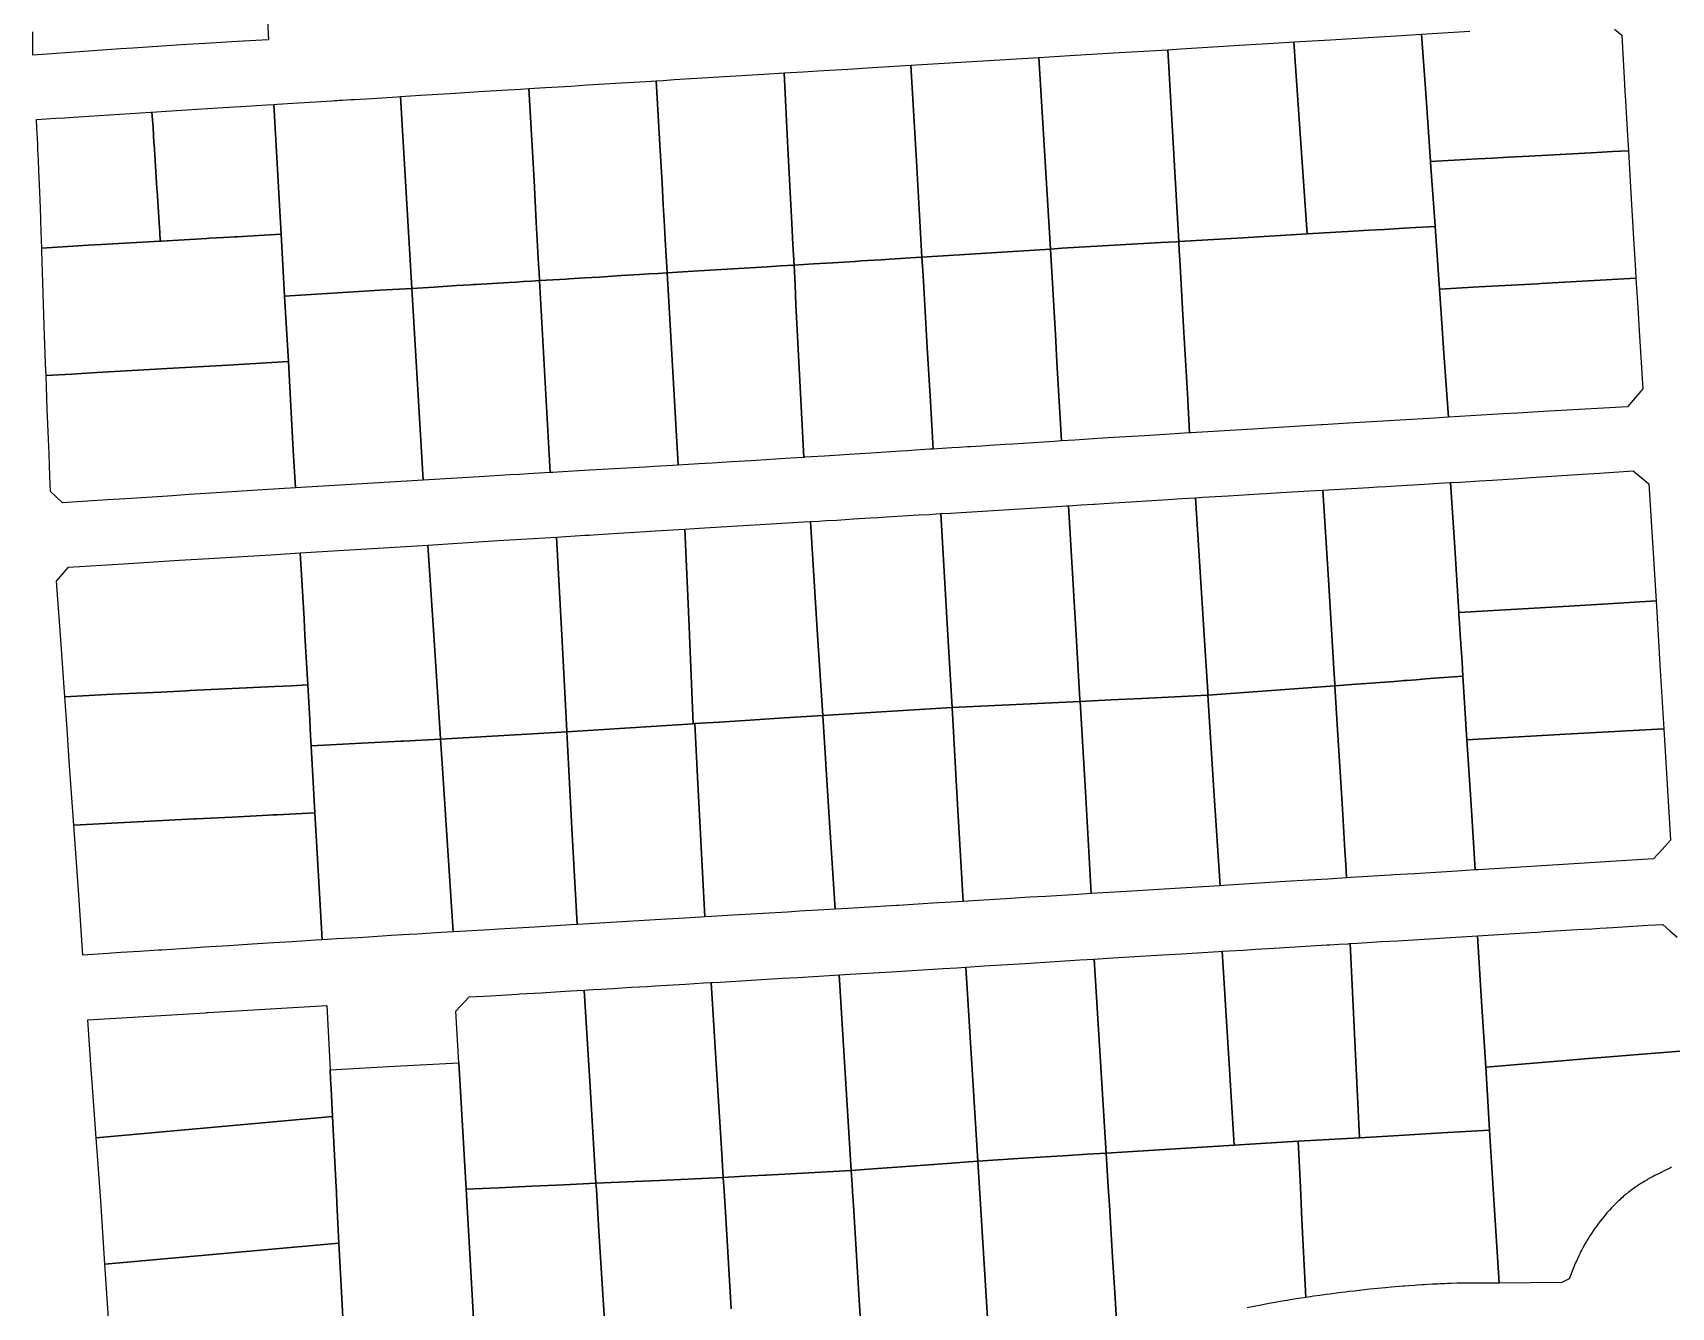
# Model space of a CAD drawing. Header units: metres. Extents: x 3 to 1005126, y 39 to 4383651.
# Drawn here: x 478092.6 to 478348, y 4364190.6 to 4364389.2 of the extents above; entities that cross this region are included whole.
import ezdxf

# ---------------------------------------------------------------- set-up
doc = ezdxf.new("R2010")
doc.units = ezdxf.units.M
doc.header["$MEASUREMENT"] = 0
doc.layers.add('TM_Llucmajor', color=7, linetype='Continuous')

msp = doc.modelspace()

# ---------------------------------------------------------------- linework, layer by layer
at = {"layer": 'TM_Llucmajor', "linetype": 'Continuous', "flags": 128}
for points in [[(478129.03, 4364393), (478129.3, 4364388.13), (478124.44, 4364387.85), (478120.3, 4364387.6), (478117.54, 4364387.43), (478115.69, 4364387.32), (478112.01, 4364387.08), (478108.19, 4364386.83), (478108.19, 4364386.83), (478106.27, 4364386.7), (478103.41, 4364386.51), (478099.1, 4364386.21), (478094.8, 4364385.9), (478092.59, 4364385.74), (478092.57, 4364386.7), (478092.57, 4364387.37), (478092.57, 4364388.04), (478092.57, 4364388.37), (478092.57, 4364389.05), (478092.58, 4364389.38)], [(478339.15, 4364389.79), (478340.25, 4364388.85), (478340.63, 4364382.16), (478340.75, 4364380.1), (478340.83, 4364378.59), (478341.15, 4364373.22), (478341.29, 4364370.84), (478338.82, 4364370.7), (478336.37, 4364370.57), (478325.86, 4364369.99), (478322.55, 4364369.81), (478320.17, 4364369.68), (478317.8, 4364369.55), (478314.12, 4364369.34), (478310.45, 4364369.14), (478310.45, 4364369.14), (478309.75, 4364379.07), (478309.04, 4364388.99), (478311.56, 4364389.14), (478316.56, 4364389.45)], [(478349.99, 4364230.58), (478334.44, 4364229.32), (478331.49, 4364229.07), (478325.27, 4364228.57), (478319.06, 4364228.06), (478319.06, 4364228.06), (478318.42, 4364238.29), (478317.79, 4364248.52), (478320.25, 4364248.67), (478322.71, 4364248.82), (478324.37, 4364248.92), (478326.03, 4364249.02), (478327.14, 4364249.09), (478328.24, 4364249.16), (478332.4, 4364249.42), (478334.36, 4364249.54), (478335.59, 4364249.62), (478336.82, 4364249.69), (478337.86, 4364249.76), (478338.89, 4364249.82), (478340.45, 4364249.92), (478342, 4364250.01), (478344.33, 4364250.16), (478346.65, 4364250.3), (478347.77, 4364249.3), (478348.9, 4364248.3)], [(478347.99, 4364212.44), (478347.87, 4364212.38), (478347.67, 4364212.28), (478347.25, 4364212.07), (478346.97, 4364211.93), (478346.4, 4364211.65), (478345.97, 4364211.43), (478345.44, 4364211.16), (478345.17, 4364211.02), (478344.76, 4364210.8), (478344.35, 4364210.58), (478344.15, 4364210.46), (478343.87, 4364210.3), (478343.74, 4364210.22), (478343.53, 4364210.1), (478343.22, 4364209.9), (478343.07, 4364209.81), (478342.76, 4364209.61), (478342.47, 4364209.41), (478342.27, 4364209.27), (478342.14, 4364209.18), (478341.88, 4364208.99), (478341.6, 4364208.77), (478341.41, 4364208.63), (478341.28, 4364208.53), (478341.04, 4364208.33), (478340.85, 4364208.18), (478340.73, 4364208.08), (478340.49, 4364207.87), (478340.37, 4364207.76), (478340.14, 4364207.56), (478339.9, 4364207.34), (478339.75, 4364207.2), (478339.45, 4364206.91), (478339.32, 4364206.78), (478339.07, 4364206.53), (478338.82, 4364206.28), (478338.66, 4364206.11), (478338.34, 4364205.77), (478338.1, 4364205.5), (478337.95, 4364205.33), (478337.65, 4364204.98), (478337.5, 4364204.8), (478337.2, 4364204.44), (478336.91, 4364204.07), (478336.72, 4364203.83), (478336.6, 4364203.66), (478336.36, 4364203.34), (478336.1, 4364202.98), (478335.98, 4364202.8), (478335.79, 4364202.53), (478335.52, 4364202.12), (478335.25, 4364201.71), (478335.12, 4364201.5), (478334.86, 4364201.09), (478334.74, 4364200.88), (478334.55, 4364200.56), (478334.31, 4364200.12), (478334.2, 4364199.91), (478334.02, 4364199.58), (478333.85, 4364199.25), (478333.77, 4364199.08), (478333.55, 4364198.64), (478333.45, 4364198.41), (478333.29, 4364198.07), (478333.14, 4364197.73), (478333.07, 4364197.56), (478332.92, 4364197.21), (478332.85, 4364197.03), (478332.75, 4364196.77), (478332.07, 4364195.08), (478330.9, 4364194.52), (478321.15, 4364194.41), (478320.39, 4364206.6), (478319.67, 4364218.22), (478319.67, 4364218.22), (478319.44, 4364221.84), (478319.06, 4364228.06), (478325.27, 4364228.57), (478331.49, 4364229.07), (478334.44, 4364229.32), (478349.99, 4364230.58)], [(478261.68, 4364185.82), (478261.29, 4364192.12), (478260.9, 4364198.42), (478260.4, 4364206.54), (478260.22, 4364209.33), (478260.22, 4364209.33), (478260.06, 4364212), (478259.89, 4364214.66), (478269.87, 4364215.28), (478279.84, 4364215.9), (478284.84, 4364216.2), (478289.84, 4364216.49), (478290.17, 4364209.35), (478290.41, 4364204.32), (478290.56, 4364201.24), (478290.99, 4364192.15), (478290.75, 4364192.12), (478290.26, 4364192.04), (478289.53, 4364191.93), (478288.56, 4364191.77), (478288.07, 4364191.69), (478287.34, 4364191.56), (478286.25, 4364191.37), (478285.28, 4364191.2), (478284.79, 4364191.11), (478284.06, 4364190.97), (478282.97, 4364190.76), (478281.88, 4364190.54)], [(478222.32, 4364177.12), (478221.41, 4364191.8), (478220.5, 4364206.48), (478220.5, 4364206.48), (478220.37, 4364208.61), (478220.29, 4364209.83), (478220.16, 4364211.94), (478222.19, 4364212.09), (478224.22, 4364212.24), (478227.27, 4364212.47), (478234.38, 4364213), (478235.07, 4364213.05), (478235.76, 4364213.1), (478237.83, 4364213.26), (478239.9, 4364213.41), (478239.95, 4364212.55), (478241.88, 4364181.34)], [(478182.34, 4364177.94), (478180.83, 4364202.51), (478180.83, 4364202.51), (478180.42, 4364209.01), (478180.36, 4364209.96), (478186.35, 4364210.23), (478190.28, 4364210.41), (478200.2, 4364210.86), (478200.33, 4364208.76), (478200.59, 4364204.57), (478201.46, 4364190.39)], [(478201.46, 4364190.39), (478200.59, 4364204.57), (478200.59, 4364204.57), (478200.33, 4364208.76), (478200.2, 4364210.86), (478203.54, 4364211.04), (478206.67, 4364211.21), (478206.88, 4364211.22), (478213.52, 4364211.58), (478220.16, 4364211.94), (478220.29, 4364209.83), (478220.37, 4364208.61), (478220.5, 4364206.48), (478221.41, 4364191.8), (478222.32, 4364177.12)], [(478161.83, 4364178.72), (478161, 4364193.46), (478160.11, 4364209.03), (478165.22, 4364209.26), (478170.34, 4364209.5), (478175.35, 4364209.72), (478180.36, 4364209.96), (478180.42, 4364209.01), (478180.83, 4364202.51), (478182.34, 4364177.94)], [(478105.21, 4364176.71), (478103.8, 4364197.36), (478140.3, 4364200.6), (478140.74, 4364192.02), (478141.5, 4364177.05)]]:
    msp.add_lwpolyline(points, dxfattribs=at)
for points in [[(478291.23, 4364357.87), (478290.18, 4364372.73), (478289.12, 4364387.78), (478294.88, 4364388.13), (478301.55, 4364388.54), (478306, 4364388.81), (478308.22, 4364388.94), (478309.04, 4364388.99), (478309.75, 4364379.07), (478310.45, 4364369.14), (478310.45, 4364369.02), (478311.15, 4364359.15), (478311.16, 4364359.05), (478307.15, 4364358.81), (478304.73, 4364358.67), (478303.28, 4364358.58), (478300.83, 4364358.44), (478298.39, 4364358.29), (478294.81, 4364358.08), (478291.23, 4364357.87)], [(478251.21, 4364355.52), (478249.4, 4364385.36), (478254.22, 4364385.66), (478261.91, 4364386.12), (478265.77, 4364386.36), (478269.49, 4364386.58), (478271.2, 4364356.68), (478270.84, 4364356.66), (478268.41, 4364356.52), (478252.97, 4364355.63), (478251.21, 4364355.52)], [(478271.2, 4364356.68), (478269.49, 4364386.58), (478271.53, 4364386.71), (478274.86, 4364386.91), (478281.53, 4364387.32), (478285.98, 4364387.59), (478289.12, 4364387.78), (478290.18, 4364372.73), (478291.23, 4364357.87), (478281.21, 4364357.27), (478271.2, 4364356.68)], [(478211.23, 4364353.01), (478211.07, 4364356.25), (478210.9, 4364359.5), (478210.29, 4364371.22), (478209.68, 4364382.95), (478212.64, 4364383.13), (478214.97, 4364383.27), (478219.63, 4364383.55), (478223.47, 4364383.79), (478226.03, 4364383.94), (478229.42, 4364384.15), (478230.3, 4364369.2), (478231.18, 4364354.26), (478230.26, 4364354.2), (478229.33, 4364354.14), (478228.58, 4364354.1), (478227.83, 4364354.05), (478226.99, 4364354), (478226.16, 4364353.94), (478225.5, 4364353.9), (478224.83, 4364353.86), (478223.76, 4364353.79), (478222.68, 4364353.72), (478221.72, 4364353.66), (478220.74, 4364353.6), (478219, 4364353.49), (478217.28, 4364353.38), (478214.28, 4364353.19), (478211.23, 4364353.01)], [(478231.18, 4364354.26), (478230.3, 4364369.2), (478229.42, 4364384.15), (478231.16, 4364384.25), (478249.4, 4364385.36), (478251.21, 4364355.52), (478241.2, 4364354.89), (478231.18, 4364354.26)], [(478171.56, 4364350.6), (478171.49, 4364351.88), (478171.42, 4364353.15), (478171.06, 4364359.68), (478170.71, 4364366.21), (478170.31, 4364373.36), (478169.92, 4364380.52), (478172.5, 4364380.68), (478176.42, 4364380.92), (478179.04, 4364381.08), (478180.79, 4364381.19), (478184.28, 4364381.4), (478188.2, 4364381.64), (478189.74, 4364381.74), (478189.79, 4364380.82), (478190.32, 4364371.74), (478190.66, 4364365.77), (478190.85, 4364362.43), (478191.05, 4364359.09), (478191.11, 4364358.05), (478191.17, 4364357.01), (478191.31, 4364354.41), (478191.47, 4364351.81), (478190.04, 4364351.72), (478188.61, 4364351.63), (478187.86, 4364351.59), (478187.12, 4364351.54), (478184.33, 4364351.38), (478181.54, 4364351.21), (478180.84, 4364351.16), (478178.62, 4364351.03), (478176.11, 4364350.87), (478175.69, 4364350.85), (478173.63, 4364350.73), (478171.56, 4364350.6)], [(478189.79, 4364380.82), (478189.74, 4364381.74), (478190.82, 4364381.8), (478192.57, 4364381.91), (478196.06, 4364382.12), (478198.68, 4364382.28), (478200.42, 4364382.39), (478206.53, 4364382.76), (478209.68, 4364382.95), (478210.29, 4364371.22), (478210.9, 4364359.5), (478211.07, 4364356.25), (478211.23, 4364353.01), (478209.12, 4364352.88), (478207.03, 4364352.75), (478201.7, 4364352.43), (478196.37, 4364352.11), (478193.92, 4364351.96), (478191.47, 4364351.81), (478191.31, 4364354.41), (478191.17, 4364357.01), (478191.11, 4364358.05), (478191.05, 4364359.09), (478190.85, 4364362.43), (478190.66, 4364365.77), (478190.32, 4364371.74), (478189.79, 4364380.82)], [(478131.29, 4364357.84), (478130.99, 4364363.22), (478130.72, 4364367.94), (478130.16, 4364378.05), (478130.68, 4364378.08), (478133.09, 4364378.23), (478136.71, 4364378.46), (478137.47, 4364378.51), (478138.36, 4364378.56), (478139.25, 4364378.62), (478139.63, 4364378.64), (478140.02, 4364378.67), (478140.34, 4364378.69), (478140.8, 4364378.72), (478142.15, 4364378.8), (478142.74, 4364378.84), (478145.37, 4364379), (478146.98, 4364379.1), (478149.39, 4364379.25), (478149.87, 4364379.28), (478151.64, 4364349.39), (478146.69, 4364349.09), (478141.75, 4364348.79), (478136.79, 4364348.49), (478131.83, 4364348.19), (478131.56, 4364353.02), (478131.29, 4364357.84)], [(478151.64, 4364349.39), (478149.87, 4364379.28), (478153.02, 4364379.48), (478156.64, 4364379.7), (478158.46, 4364379.82), (478159.9, 4364379.9), (478162.08, 4364380.04), (478163.89, 4364380.15), (478166.61, 4364380.32), (478168.57, 4364380.44), (478169.92, 4364380.52), (478170.31, 4364373.36), (478170.71, 4364366.21), (478171.06, 4364359.68), (478171.42, 4364353.15), (478171.49, 4364351.88), (478171.56, 4364350.6), (478170.3, 4364350.52), (478169.03, 4364350.45), (478167.99, 4364350.38), (478166.77, 4364350.31), (478164.22, 4364350.15), (478161.66, 4364350), (478161.23, 4364349.97), (478160.79, 4364349.95), (478159.71, 4364349.88), (478158.63, 4364349.82), (478155.13, 4364349.6), (478151.64, 4364349.39)], [(478093.97, 4364355.68), (478093.93, 4364356.89), (478093.84, 4364359.79), (478093.82, 4364360.22), (478093.76, 4364361.89), (478093.66, 4364364.39), (478093.57, 4364366.61), (478093.52, 4364367.72), (478093.45, 4364369.38), (478093.37, 4364371.05), (478093.33, 4364371.88), (478093.24, 4364373.55), (478093.2, 4364374.39), (478093.13, 4364375.7), (478096.15, 4364375.89), (478097.57, 4364375.98), (478099.72, 4364376.12), (478102.93, 4364376.32), (478106.15, 4364376.53), (478107.76, 4364376.63), (478110.97, 4364376.83), (478111.15, 4364376.84), (478111.31, 4364374.45), (478111.46, 4364372.06), (478111.47, 4364371.85), (478111.58, 4364370.19), (478111.87, 4364365.76), (478111.91, 4364365.07), (478111.93, 4364364.84), (478111.93, 4364364.77), (478111.94, 4364364.61), (478112.1, 4364362.1), (478112.27, 4364359.59), (478112.36, 4364358.17), (478112.45, 4364356.75), (478103.21, 4364356.22), (478101.22, 4364356.11), (478093.97, 4364355.68)], [(478111.46, 4364372.06), (478111.31, 4364374.45), (478111.15, 4364376.84), (478112.58, 4364376.94), (478114.99, 4364377.09), (478118.21, 4364377.29), (478119.82, 4364377.4), (478122.23, 4364377.55), (478125.85, 4364377.78), (478129.07, 4364377.98), (478130.16, 4364378.05), (478130.72, 4364367.94), (478130.99, 4364363.22), (478131.29, 4364357.84), (478128.66, 4364357.69), (478126.03, 4364357.54), (478125.24, 4364357.49), (478124.44, 4364357.44), (478124.08, 4364357.42), (478122.28, 4364357.32), (478120.13, 4364357.2), (478119.7, 4364357.17), (478112.63, 4364356.76), (478112.45, 4364356.75), (478112.36, 4364358.17), (478112.27, 4364359.59), (478112.1, 4364362.1), (478111.94, 4364364.61), (478111.93, 4364364.77), (478111.93, 4364364.84), (478111.91, 4364365.07), (478111.87, 4364365.76), (478111.58, 4364370.19), (478111.47, 4364371.85), (478111.46, 4364372.06)], [(478311.16, 4364359.05), (478311.15, 4364359.15), (478310.45, 4364369.02), (478310.45, 4364369.14), (478314.12, 4364369.34), (478317.8, 4364369.55), (478320.17, 4364369.68), (478322.55, 4364369.81), (478325.86, 4364369.99), (478336.37, 4364370.57), (478338.82, 4364370.7), (478341.29, 4364370.84), (478341.62, 4364365.17), (478342.1, 4364357.12), (478342.34, 4364353.1), (478342.48, 4364350.96), (478335.05, 4364350.56), (478327.63, 4364350.15), (478327.16, 4364350.12), (478317.98, 4364349.61), (478311.85, 4364349.28), (478311.16, 4364359.05)], [(478272.9, 4364326.86), (478272.73, 4364329.93), (478272.55, 4364332.99), (478271.96, 4364343.42), (478271.36, 4364353.84), (478271.28, 4364355.26), (478271.2, 4364356.68), (478281.21, 4364357.27), (478291.23, 4364357.87), (478294.81, 4364358.08), (478298.39, 4364358.29), (478300.83, 4364358.44), (478303.28, 4364358.58), (478304.73, 4364358.67), (478307.15, 4364358.81), (478311.16, 4364359.05), (478311.85, 4364349.28), (478312.28, 4364343.2), (478312.55, 4364339.3), (478313.26, 4364329.31), (478311.08, 4364329.18), (478305.71, 4364328.86), (478303.06, 4364328.7), (478297.64, 4364328.38), (478293.61, 4364328.13), (478293.39, 4364328.12), (478287.56, 4364327.76), (478282.74, 4364327.47), (478273.09, 4364326.88), (478272.9, 4364326.86)], [(478094.64, 4364335.8), (478094.57, 4364337.56), (478094.51, 4364339.31), (478094.42, 4364341.93), (478094.31, 4364345.25), (478094.1, 4364351.9), (478093.99, 4364355.23), (478093.97, 4364355.68), (478101.22, 4364356.11), (478103.21, 4364356.22), (478112.45, 4364356.75), (478112.63, 4364356.76), (478119.7, 4364357.17), (478120.13, 4364357.2), (478122.28, 4364357.32), (478124.08, 4364357.42), (478124.44, 4364357.44), (478125.24, 4364357.49), (478126.03, 4364357.54), (478128.66, 4364357.69), (478131.29, 4364357.84), (478131.56, 4364353.02), (478131.83, 4364348.19), (478132.12, 4364343.1), (478132.41, 4364338), (478122.97, 4364337.45), (478113.53, 4364336.9), (478102.54, 4364336.26), (478098.59, 4364336.03), (478094.64, 4364335.8)], [(478251.97, 4364342.2), (478251.21, 4364355.52), (478252.97, 4364355.63), (478268.41, 4364356.52), (478270.84, 4364356.66), (478271.2, 4364356.68), (478271.28, 4364355.26), (478271.36, 4364353.84), (478271.96, 4364343.42), (478272.55, 4364332.99), (478272.73, 4364329.93), (478272.9, 4364326.86), (478268.26, 4364326.58), (478265.85, 4364326.43), (478261.02, 4364326.13), (478258.61, 4364325.98), (478254.99, 4364325.75), (478252.92, 4364325.62), (478252.21, 4364337.92), (478251.97, 4364342.2)], [(478211.54, 4364346.89), (478211.4, 4364349.95), (478211.23, 4364353.01), (478214.28, 4364353.19), (478217.28, 4364353.38), (478219, 4364353.49), (478220.74, 4364353.6), (478221.72, 4364353.66), (478222.68, 4364353.72), (478223.76, 4364353.79), (478224.83, 4364353.86), (478225.5, 4364353.9), (478226.16, 4364353.94), (478226.99, 4364354), (478227.83, 4364354.05), (478228.58, 4364354.1), (478229.33, 4364354.14), (478230.26, 4364354.2), (478231.18, 4364354.26), (478231.34, 4364351.43), (478231.52, 4364348.6), (478232, 4364340.18), (478232.5, 4364331.77), (478232.72, 4364328.06), (478232.93, 4364324.35), (478232.41, 4364324.32), (478230.12, 4364324.17), (478228.95, 4364324.09), (478227.84, 4364324.02), (478226.3, 4364323.92), (478223.26, 4364323.73), (478219.82, 4364323.51), (478217.53, 4364323.36), (478216, 4364323.26), (478212.94, 4364323.07), (478212.78, 4364323.06), (478212.16, 4364334.97), (478211.54, 4364346.89)], [(478232.5, 4364331.77), (478232, 4364340.18), (478231.52, 4364348.6), (478231.34, 4364351.43), (478231.18, 4364354.26), (478241.2, 4364354.89), (478251.21, 4364355.52), (478251.97, 4364342.2), (478252.21, 4364337.92), (478252.92, 4364325.62), (478251.78, 4364325.55), (478250.17, 4364325.44), (478245.35, 4364325.14), (478244.14, 4364325.06), (478241.73, 4364324.91), (478240.52, 4364324.83), (478238.72, 4364324.72), (478238.28, 4364324.69), (478237, 4364324.61), (478235.85, 4364324.54), (478233.56, 4364324.39), (478232.93, 4364324.35), (478232.72, 4364328.06), (478232.5, 4364331.77)], [(478153.41, 4364319.53), (478152.52, 4364334.46), (478151.64, 4364349.39), (478155.13, 4364349.6), (478158.63, 4364349.82), (478159.71, 4364349.88), (478160.79, 4364349.95), (478161.23, 4364349.97), (478161.66, 4364350), (478164.22, 4364350.15), (478166.77, 4364350.31), (478167.99, 4364350.38), (478169.03, 4364350.45), (478170.3, 4364350.52), (478171.56, 4364350.6), (478172.28, 4364337.51), (478173, 4364324.42), (478173.1, 4364322.55), (478173.2, 4364320.68), (478169.83, 4364320.49), (478168.46, 4364320.41), (478166.95, 4364320.32), (478165.45, 4364320.23), (478162.16, 4364320.04), (478153.41, 4364319.53)], [(478173.2, 4364320.68), (478173.1, 4364322.55), (478173, 4364324.42), (478172.28, 4364337.51), (478171.56, 4364350.6), (478173.63, 4364350.73), (478175.69, 4364350.85), (478176.11, 4364350.87), (478178.62, 4364351.03), (478180.84, 4364351.16), (478181.54, 4364351.21), (478184.33, 4364351.38), (478187.12, 4364351.54), (478187.86, 4364351.59), (478188.61, 4364351.63), (478190.04, 4364351.72), (478191.47, 4364351.81), (478191.62, 4364349.18), (478192.4, 4364335.52), (478193.18, 4364321.85), (478192.34, 4364321.8), (478189.43, 4364321.62), (478188.03, 4364321.54), (478185.16, 4364321.37), (478179.41, 4364321.04), (478174.34, 4364320.74), (478173.66, 4364320.71), (478173.2, 4364320.68)], [(478193.18, 4364321.85), (478192.4, 4364335.52), (478191.62, 4364349.18), (478191.47, 4364351.81), (478193.92, 4364351.96), (478196.37, 4364352.11), (478201.7, 4364352.43), (478207.03, 4364352.75), (478209.12, 4364352.88), (478211.23, 4364353.01), (478211.4, 4364349.95), (478211.54, 4364346.89), (478212.16, 4364334.97), (478212.78, 4364323.06), (478210.66, 4364322.92), (478209.12, 4364322.83), (478206.08, 4364322.64), (478204.54, 4364322.54), (478201.49, 4364322.35), (478198.45, 4364322.17), (478196.4, 4364322.04), (478193.18, 4364321.85)], [(478312.28, 4364343.2), (478311.85, 4364349.28), (478317.98, 4364349.61), (478327.16, 4364350.12), (478327.63, 4364350.15), (478335.05, 4364350.56), (478342.48, 4364350.96), (478342.75, 4364346.41), (478343.03, 4364341.95), (478343.54, 4364333.74), (478342.34, 4364332.34), (478341.14, 4364330.95), (478329.9, 4364330.3), (478328.88, 4364330.24), (478327.24, 4364330.14), (478325.6, 4364330.04), (478324.82, 4364330), (478324.04, 4364329.95), (478321.84, 4364329.82), (478313.26, 4364329.31), (478312.55, 4364339.3), (478312.28, 4364343.2)], [(478132.41, 4364338), (478132.12, 4364343.1), (478131.83, 4364348.19), (478136.79, 4364348.49), (478141.75, 4364348.79), (478146.69, 4364349.09), (478151.64, 4364349.39), (478152.52, 4364334.46), (478153.41, 4364319.53), (478133.51, 4364318.32), (478133.18, 4364324.18), (478132.85, 4364330.04), (478132.63, 4364334.02), (478132.41, 4364338)], [(478133.51, 4364318.32), (478127.58, 4364317.94), (478121.97, 4364317.58), (478119.51, 4364317.42), (478116.94, 4364317.25), (478114.37, 4364317.09), (478113.55, 4364317.03), (478107.94, 4364316.66), (478104.19, 4364316.42), (478097.2, 4364315.95), (478096.26, 4364316.84), (478095.32, 4364317.74), (478095.23, 4364320.1), (478095.1, 4364323.59), (478095.01, 4364325.92), (478094.83, 4364330.58), (478094.7, 4364334.07), (478094.64, 4364335.8), (478098.59, 4364336.03), (478102.54, 4364336.26), (478113.53, 4364336.9), (478122.97, 4364337.45), (478132.41, 4364338), (478132.63, 4364334.02), (478132.85, 4364330.04), (478133.18, 4364324.18), (478133.51, 4364318.32)], [(478314.87, 4364298.9), (478314.23, 4364309.01), (478313.59, 4364319.13), (478315.1, 4364319.22), (478318.11, 4364319.4), (478320.11, 4364319.52), (478324.11, 4364319.78), (478326.12, 4364319.9), (478330.12, 4364320.16), (478334.12, 4364320.42), (478336.79, 4364320.6), (478342.04, 4364320.94), (478344.5, 4364318.91), (478345.61, 4364300.69), (478341.44, 4364300.44), (478337.27, 4364300.2), (478330.24, 4364299.79), (478314.87, 4364298.9)], [(478275.16, 4364295.38), (478273.8, 4364316.77), (478274.95, 4364316.84), (478278.92, 4364317.08), (478283.73, 4364317.37), (478284.88, 4364317.44), (478287.11, 4364317.57), (478291.59, 4364317.84), (478293.69, 4364317.96), (478294.53, 4364304.03), (478295.06, 4364295.38), (478295.38, 4364290.09), (478295.52, 4364287.75), (478295.54, 4364287.48), (478285.65, 4364286.74), (478275.75, 4364286.01), (478275.72, 4364286.55), (478275.16, 4364295.38)], [(478295.06, 4364295.38), (478294.53, 4364304.03), (478293.69, 4364317.96), (478297.26, 4364318.17), (478300.83, 4364318.37), (478302.2, 4364318.45), (478303.56, 4364318.53), (478305.02, 4364318.62), (478309.5, 4364318.88), (478311.74, 4364319.02), (478313.59, 4364319.13), (478314.23, 4364309.01), (478314.87, 4364298.9), (478314.88, 4364298.77), (478314.88, 4364298.65), (478315.03, 4364296.38), (478315.09, 4364295.38), (478315.17, 4364294.11), (478315.2, 4364293.71), (478315.22, 4364293.32), (478315.36, 4364291.14), (478315.5, 4364288.95), (478311.09, 4364288.63), (478309.72, 4364288.53), (478308.21, 4364288.42), (478306.69, 4364288.3), (478306.31, 4364288.27), (478305.94, 4364288.25), (478305.38, 4364288.2), (478304.81, 4364288.16), (478302.61, 4364288), (478300.41, 4364287.84), (478299.62, 4364287.78), (478298.84, 4364287.72), (478295.54, 4364287.48), (478295.52, 4364287.75), (478295.38, 4364290.09), (478295.06, 4364295.38)], [(478235.22, 4364295.38), (478234.14, 4364314.3), (478235.61, 4364314.39), (478238.11, 4364314.54), (478239.77, 4364314.64), (478243.1, 4364314.85), (478244.77, 4364314.95), (478248.1, 4364315.16), (478251.43, 4364315.37), (478253.65, 4364315.51), (478254.04, 4364315.53), (478255.21, 4364295.38), (478255.8, 4364285.31), (478255.82, 4364285.04), (478245.85, 4364284.56), (478235.87, 4364284.07), (478235.22, 4364295.38)], [(478255.21, 4364295.38), (478254.04, 4364315.53), (478255.99, 4364315.65), (478257.94, 4364315.78), (478258.09, 4364315.78), (478261.06, 4364315.97), (478263.76, 4364316.14), (478267.02, 4364316.34), (478269.53, 4364316.5), (478271.66, 4364316.63), (478273.8, 4364316.77), (478275.16, 4364295.38), (478275.72, 4364286.55), (478275.75, 4364286.01), (478270.59, 4364285.76), (478265.46, 4364285.51), (478260.64, 4364285.28), (478255.82, 4364285.04), (478255.8, 4364285.31), (478255.21, 4364295.38)], [(478194.94, 4364295.38), (478194.88, 4364296.7), (478194.22, 4364311.87), (478196.47, 4364312.01), (478199.9, 4364312.22), (478203.34, 4364312.42), (478205.05, 4364312.53), (478208.48, 4364312.74), (478212.78, 4364312.99), (478213.78, 4364313.05), (478214.91, 4364295.38), (478215.72, 4364282.84), (478209.68, 4364282.46), (478203.64, 4364282.08), (478199.58, 4364281.82), (478195.77, 4364281.58), (478195.53, 4364281.56), (478194.94, 4364295.38)], [(478214.91, 4364295.38), (478213.78, 4364313.05), (478215.08, 4364313.13), (478216.22, 4364313.2), (478217.93, 4364313.3), (478220.51, 4364313.46), (478223.09, 4364313.62), (478224.38, 4364313.7), (478225.63, 4364313.77), (478228.12, 4364313.93), (478230.62, 4364314.08), (478232.28, 4364314.18), (478233.39, 4364314.25), (478234.14, 4364314.3), (478235.22, 4364295.38), (478235.87, 4364284.07), (478230.78, 4364283.76), (478225.68, 4364283.45), (478220.7, 4364283.15), (478215.72, 4364282.84), (478214.91, 4364295.38)], [(478155.06, 4364295.38), (478154.16, 4364309.4), (478165.09, 4364310.08), (478174.23, 4364310.65), (478175.03, 4364295.38), (478175.83, 4364280.44), (478175.84, 4364280.31), (478165.98, 4364279.74), (478156.12, 4364279.17), (478156.11, 4364279.24), (478155.06, 4364295.38)], [(478175.03, 4364295.38), (478174.23, 4364310.65), (478174.9, 4364310.69), (478178.61, 4364310.92), (478179.28, 4364310.96), (478179.94, 4364311), (478181.42, 4364311.09), (478184.7, 4364311.29), (478188.15, 4364311.5), (478189.6, 4364311.59), (478194.22, 4364311.87), (478194.88, 4364296.7), (478194.94, 4364295.38), (478195.53, 4364281.56), (478185.68, 4364280.94), (478175.84, 4364280.31), (478175.83, 4364280.44), (478175.03, 4364295.38)], [(478096.88, 4364295.38), (478096.29, 4364303.75), (478098.15, 4364305.97), (478106.73, 4364306.49), (478115.4, 4364307.02), (478119.15, 4364307.24), (478129.69, 4364307.89), (478134.27, 4364308.17), (478134.85, 4364297.89), (478134.99, 4364295.38), (478135.43, 4364287.61), (478132.86, 4364287.48), (478130.29, 4364287.36), (478123.66, 4364287.04), (478117.03, 4364286.72), (478116.49, 4364286.69), (478112.57, 4364286.5), (478105.06, 4364286.14), (478097.55, 4364285.77), (478096.88, 4364295.38)], [(478134.99, 4364295.38), (478134.85, 4364297.89), (478134.27, 4364308.17), (478140.24, 4364308.54), (478145.51, 4364308.86), (478154.16, 4364309.4), (478155.06, 4364295.38), (478156.11, 4364279.24), (478156.12, 4364279.17), (478150.28, 4364278.86), (478149.98, 4364278.84), (478143.83, 4364278.51), (478139.9, 4364278.3), (478135.96, 4364278.1), (478135.91, 4364278.88), (478135.88, 4364279.66), (478135.8, 4364280.94), (478135.73, 4364282.21), (478135.58, 4364284.91), (478135.43, 4364287.61), (478134.99, 4364295.38)], [(478315.09, 4364295.38), (478315.03, 4364296.38), (478314.88, 4364298.65), (478314.88, 4364298.77), (478314.87, 4364298.9), (478330.24, 4364299.79), (478337.27, 4364300.2), (478341.44, 4364300.44), (478345.61, 4364300.69), (478345.94, 4364295.38), (478346.22, 4364290.73), (478346.82, 4364280.77), (478331.47, 4364279.92), (478316.12, 4364279.06), (478315.5, 4364288.95), (478315.36, 4364291.14), (478315.22, 4364293.32), (478315.2, 4364293.71), (478315.17, 4364294.11), (478315.09, 4364295.38)], [(478098.96, 4364265.76), (478098.61, 4364270.74), (478098.26, 4364275.73), (478097.91, 4364280.75), (478097.55, 4364285.77), (478105.06, 4364286.14), (478112.57, 4364286.5), (478116.49, 4364286.69), (478117.03, 4364286.72), (478123.66, 4364287.04), (478130.29, 4364287.36), (478132.86, 4364287.48), (478135.43, 4364287.61), (478135.58, 4364284.91), (478135.73, 4364282.21), (478135.8, 4364280.94), (478135.88, 4364279.66), (478135.91, 4364278.88), (478135.96, 4364278.1), (478135.96, 4364278.02), (478136.22, 4364273.41), (478136.39, 4364270.54), (478136.54, 4364267.68), (478133.59, 4364267.53), (478130.65, 4364267.38), (478129.97, 4364267.34), (478129.28, 4364267.31), (478123.66, 4364267.02), (478118.04, 4364266.73), (478117.76, 4364266.72), (478098.96, 4364265.76)], [(478277.64, 4364256.32), (478276.69, 4364271.17), (478275.75, 4364286.01), (478285.65, 4364286.74), (478295.54, 4364287.48), (478295.75, 4364284.04), (478295.96, 4364280.61), (478296.31, 4364274.88), (478296.66, 4364269.15), (478296.71, 4364268.27), (478296.76, 4364267.39), (478296.93, 4364264.6), (478297.1, 4364261.8), (478297.23, 4364259.67), (478297.36, 4364257.54), (478294.46, 4364257.36), (478291.55, 4364257.18), (478291.43, 4364257.17), (478287.82, 4364256.95), (478287.02, 4364256.9), (478278.19, 4364256.36), (478277.64, 4364256.32)], [(478297.36, 4364257.54), (478297.23, 4364259.67), (478297.1, 4364261.8), (478296.93, 4364264.6), (478296.76, 4364267.39), (478296.71, 4364268.27), (478296.66, 4364269.15), (478296.31, 4364274.88), (478295.96, 4364280.61), (478295.75, 4364284.04), (478295.54, 4364287.48), (478298.84, 4364287.72), (478299.62, 4364287.78), (478300.41, 4364287.84), (478302.61, 4364288), (478304.81, 4364288.16), (478305.38, 4364288.2), (478305.94, 4364288.25), (478306.31, 4364288.27), (478306.69, 4364288.3), (478308.21, 4364288.42), (478309.72, 4364288.53), (478311.09, 4364288.63), (478315.5, 4364288.95), (478316.12, 4364279.06), (478316.77, 4364268.92), (478317.41, 4364258.77), (478314.59, 4364258.6), (478307.97, 4364258.19), (478304.66, 4364257.99), (478304.17, 4364257.96), (478298.04, 4364257.58), (478297.36, 4364257.54)], [(478237.6, 4364253.88), (478236.74, 4364268.97), (478235.87, 4364284.07), (478245.85, 4364284.56), (478255.82, 4364285.04), (478256.7, 4364270.07), (478257.57, 4364255.09), (478255.53, 4364254.97), (478250.49, 4364254.66), (478247.97, 4364254.51), (478244.2, 4364254.28), (478239.16, 4364253.97), (478237.6, 4364253.88)], [(478257.57, 4364255.09), (478256.7, 4364270.07), (478255.82, 4364285.04), (478260.64, 4364285.28), (478265.46, 4364285.51), (478270.59, 4364285.76), (478275.75, 4364286.01), (478276.69, 4364271.17), (478277.64, 4364256.32), (478271.48, 4364255.95), (478268.12, 4364255.74), (478263.08, 4364255.43), (478257.57, 4364255.09)], [(478197.33, 4364251.45), (478196.2, 4364273.24), (478195.77, 4364281.58), (478199.58, 4364281.82), (478203.64, 4364282.08), (478209.68, 4364282.46), (478215.72, 4364282.84), (478216.68, 4364267.76), (478217.65, 4364252.67), (478215.87, 4364252.56), (478212.09, 4364252.33), (478210.2, 4364252.22), (478206.43, 4364251.99), (478204.54, 4364251.88), (478201.71, 4364251.71), (478198.38, 4364251.51), (478197.33, 4364251.45)], [(478217.65, 4364252.67), (478216.68, 4364267.76), (478215.72, 4364282.84), (478220.7, 4364283.15), (478225.68, 4364283.45), (478230.78, 4364283.76), (478235.87, 4364284.07), (478236.74, 4364268.97), (478237.6, 4364253.88), (478236.64, 4364253.82), (478232.86, 4364253.59), (478227.52, 4364253.26), (478227.2, 4364253.24), (478222.16, 4364252.94), (478219.64, 4364252.79), (478217.65, 4364252.67)], [(478136.22, 4364273.41), (478135.96, 4364278.02), (478135.96, 4364278.1), (478139.9, 4364278.3), (478143.83, 4364278.51), (478149.98, 4364278.84), (478150.28, 4364278.86), (478156.12, 4364279.17), (478156.42, 4364274.56), (478157.1, 4364264.21), (478158.08, 4364249.12), (478155.42, 4364248.96), (478153.9, 4364248.87), (478152.61, 4364248.79), (478151.22, 4364248.7), (478148.41, 4364248.54), (478147.02, 4364248.45), (478144.91, 4364248.32), (478143.27, 4364248.22), (478139.96, 4364248.02), (478137.66, 4364247.88), (478137.1, 4364257.78), (478136.54, 4364267.68), (478136.39, 4364270.54), (478136.22, 4364273.41)], [(478156.42, 4364274.56), (478156.12, 4364279.17), (478165.98, 4364279.74), (478175.84, 4364280.31), (478176.62, 4364265.29), (478177.42, 4364250.27), (478176.45, 4364250.21), (478170.84, 4364249.88), (478168.04, 4364249.71), (478165.23, 4364249.55), (478163.84, 4364249.46), (478158.22, 4364249.13), (478158.08, 4364249.12), (478157.1, 4364264.21), (478156.42, 4364274.56)], [(478177.42, 4364250.27), (478176.62, 4364265.29), (478175.84, 4364280.31), (478185.68, 4364280.94), (478195.53, 4364281.56), (478195.77, 4364281.58), (478196.2, 4364273.24), (478197.33, 4364251.45), (478196.72, 4364251.42), (478194.22, 4364251.27), (478190.48, 4364251.04), (478179.26, 4364250.38), (478177.42, 4364250.27)], [(478317.41, 4364258.77), (478316.77, 4364268.92), (478316.12, 4364279.06), (478331.47, 4364279.92), (478346.82, 4364280.77), (478347.35, 4364272.08), (478347.88, 4364263.39), (478346.54, 4364261.94), (478345.19, 4364260.49), (478342.71, 4364260.34), (478337.75, 4364260.03), (478332.78, 4364259.72), (478329.48, 4364259.52), (478322.86, 4364259.11), (478317.9, 4364258.8), (478317.41, 4364258.77)], [(478137.66, 4364247.88), (478136.66, 4364247.82), (478134.47, 4364247.68), (478133.01, 4364247.59), (478130.08, 4364247.4), (478126.78, 4364247.2), (478124.58, 4364247.06), (478123.11, 4364246.97), (478120.18, 4364246.78), (478119.34, 4364246.73), (478117.98, 4364246.64), (478116.53, 4364246.55), (478115.7, 4364246.5), (478112.69, 4364246.3), (478112.14, 4364246.27), (478109.21, 4364246.08), (478106.28, 4364245.9), (478104.83, 4364245.8), (478104.33, 4364245.77), (478100.39, 4364245.52), (478099.68, 4364255.61), (478098.96, 4364265.76), (478117.76, 4364266.72), (478118.04, 4364266.73), (478123.66, 4364267.02), (478129.28, 4364267.31), (478129.97, 4364267.34), (478130.65, 4364267.38), (478133.59, 4364267.53), (478136.54, 4364267.68), (478137.1, 4364257.78), (478137.66, 4364247.88)], [(478299.4, 4364217.04), (478298.66, 4364232.17), (478297.93, 4364247.3), (478299.07, 4364247.37), (478302.8, 4364247.6), (478305.29, 4364247.75), (478306.95, 4364247.85), (478310.27, 4364248.05), (478312.76, 4364248.21), (478314.42, 4364248.31), (478317.79, 4364248.52), (478318.42, 4364238.29), (478319.06, 4364228.06), (478319.44, 4364221.84), (478319.67, 4364218.22), (478312.19, 4364217.79), (478304.7, 4364217.35), (478302.05, 4364217.2), (478299.4, 4364217.04)], [(478259.89, 4364214.66), (478259.85, 4364215.41), (478258.02, 4364244.89), (478260.08, 4364245.02), (478262.64, 4364245.18), (478267.78, 4364245.49), (478271.63, 4364245.72), (478277.4, 4364246.07), (478277.97, 4364246.11), (478278.9, 4364231.07), (478279.84, 4364215.9), (478269.87, 4364215.28), (478259.89, 4364214.66)], [(478279.84, 4364215.9), (478278.9, 4364231.07), (478277.97, 4364246.11), (478281.25, 4364246.3), (478283.18, 4364246.42), (478286.07, 4364246.59), (478288.51, 4364246.74), (478294.31, 4364247.09), (478294.73, 4364247.11), (478296.18, 4364247.2), (478297.62, 4364247.28), (478297.78, 4364247.29), (478297.93, 4364247.3), (478298.66, 4364232.17), (478299.4, 4364217.04), (478294.62, 4364216.76), (478289.84, 4364216.49), (478284.84, 4364216.2), (478279.84, 4364215.9)], [(478220.16, 4364211.94), (478219.22, 4364227.18), (478218.27, 4364242.42), (478219.95, 4364242.52), (478226.42, 4364242.91), (478231.28, 4364243.2), (478234.48, 4364243.4), (478236.61, 4364243.54), (478238.03, 4364243.63), (478238.96, 4364228.52), (478239.9, 4364213.41), (478237.83, 4364213.26), (478235.76, 4364213.1), (478235.07, 4364213.05), (478234.38, 4364213), (478227.27, 4364212.47), (478224.22, 4364212.24), (478222.19, 4364212.09), (478220.16, 4364211.94)], [(478239.9, 4364213.41), (478238.96, 4364228.52), (478238.03, 4364243.63), (478240.88, 4364243.81), (478247.28, 4364244.21), (478255.81, 4364244.75), (478258.02, 4364244.89), (478259.85, 4364215.41), (478259.89, 4364214.66), (478256.94, 4364214.48), (478253.98, 4364214.29), (478246.94, 4364213.85), (478239.9, 4364213.41)], [(478180.36, 4364209.96), (478179.43, 4364225), (478178.5, 4364240.05), (478179.93, 4364240.14), (478181.18, 4364240.21), (478183.05, 4364240.32), (478185.86, 4364240.49), (478188.36, 4364240.64), (478189.6, 4364240.71), (478191.48, 4364240.82), (478194.29, 4364240.99), (478197.1, 4364241.16), (478198.32, 4364241.23), (478199.26, 4364226.05), (478199.98, 4364214.52), (478200.2, 4364210.86), (478190.28, 4364210.41), (478186.35, 4364210.23), (478180.36, 4364209.96)], [(478199.98, 4364214.52), (478199.26, 4364226.05), (478198.32, 4364241.23), (478198.5, 4364241.24), (478199.72, 4364241.31), (478202.14, 4364241.46), (478204.57, 4364241.6), (478206.19, 4364241.7), (478209.42, 4364241.89), (478211.85, 4364242.03), (478216.71, 4364242.32), (478218.27, 4364242.42), (478219.22, 4364227.18), (478220.16, 4364211.94), (478213.52, 4364211.58), (478206.88, 4364211.22), (478206.67, 4364211.21), (478203.54, 4364211.04), (478200.2, 4364210.86), (478199.98, 4364214.52)], [(478158.98, 4364228.72), (478158.52, 4364236.79), (478160.58, 4364238.98), (478163.91, 4364239.18), (478165.58, 4364239.28), (478168.07, 4364239.43), (478168.48, 4364239.45), (478171.82, 4364239.65), (478175.56, 4364239.88), (478177.43, 4364239.99), (478178.5, 4364240.05), (478179.43, 4364225), (478180.36, 4364209.96), (478175.35, 4364209.72), (478170.34, 4364209.5), (478165.22, 4364209.26), (478160.11, 4364209.03), (478159.55, 4364218.88), (478158.98, 4364228.72)], [(478102.47, 4364217.04), (478102.16, 4364221.35), (478101.84, 4364225.66), (478101.69, 4364227.66), (478101.14, 4364235.43), (478116.03, 4364236.32), (478119.5, 4364236.53), (478119.7, 4364236.54), (478119.89, 4364236.55), (478138.42, 4364237.65), (478138.92, 4364227.64), (478139, 4364226.18), (478139.08, 4364224.72), (478139.18, 4364222.54), (478139.3, 4364220.36), (478130.09, 4364219.53), (478120.89, 4364218.7), (478111.67, 4364217.87), (478102.47, 4364217.04)], [(478139.3, 4364220.36), (478139.18, 4364222.54), (478139.08, 4364224.72), (478139, 4364226.18), (478138.92, 4364227.64), (478148.95, 4364228.18), (478158.98, 4364228.72), (478159.55, 4364218.88), (478160.11, 4364209.03), (478161, 4364193.46), (478161.83, 4364178.72), (478157.2, 4364178.34), (478155.63, 4364178.21), (478141.5, 4364177.05), (478140.74, 4364192.02), (478140.3, 4364200.6), (478139.98, 4364206.87), (478139.89, 4364208.58), (478139.81, 4364210.3), (478139.55, 4364215.33), (478139.3, 4364220.36)], [(478103.18, 4364207.22), (478102.82, 4364212.13), (478102.47, 4364217.04), (478111.67, 4364217.87), (478120.89, 4364218.7), (478130.09, 4364219.53), (478139.3, 4364220.36), (478139.55, 4364215.33), (478139.81, 4364210.3), (478139.89, 4364208.58), (478139.98, 4364206.87), (478140.3, 4364200.6), (478103.8, 4364197.36), (478103.18, 4364207.22)], [(478290.17, 4364209.35), (478289.84, 4364216.49), (478294.62, 4364216.76), (478299.4, 4364217.04), (478302.05, 4364217.2), (478304.7, 4364217.35), (478312.19, 4364217.79), (478319.67, 4364218.22), (478320.39, 4364206.6), (478321.15, 4364194.41), (478318.42, 4364194.38), (478317.89, 4364194.39), (478317.54, 4364194.39), (478316.83, 4364194.39), (478316.48, 4364194.39), (478315.77, 4364194.38), (478315.07, 4364194.38), (478314.6, 4364194.37), (478313.66, 4364194.34), (478313.08, 4364194.32), (478312.69, 4364194.31), (478311.92, 4364194.28), (478311.53, 4364194.26), (478310.76, 4364194.22), (478309.99, 4364194.18), (478309.47, 4364194.14), (478309.13, 4364194.12), (478308.44, 4364194.07), (478307.98, 4364194.04), (478307.07, 4364193.97), (478306.41, 4364193.92), (478306.15, 4364193.9), (478305.54, 4364193.86), (478304.32, 4364193.75), (478303.41, 4364193.67), (478302.8, 4364193.61), (478301.59, 4364193.49), (478300.98, 4364193.43), (478299.76, 4364193.3), (478298.55, 4364193.16), (478297.74, 4364193.07), (478297.2, 4364193), (478296.12, 4364192.87), (478294.82, 4364192.7), (478294.17, 4364192.61), (478293.19, 4364192.48), (478292.22, 4364192.34), (478291.73, 4364192.26), (478290.99, 4364192.15), (478290.56, 4364201.24), (478290.41, 4364204.32), (478290.17, 4364209.35)], [(478241.88, 4364181.34), (478239.95, 4364212.55), (478239.9, 4364213.41), (478246.94, 4364213.85), (478253.98, 4364214.29), (478256.94, 4364214.48), (478259.89, 4364214.66), (478260.06, 4364212), (478260.22, 4364209.33), (478260.4, 4364206.54), (478260.9, 4364198.42), (478261.29, 4364192.12), (478261.68, 4364185.82), (478256.26, 4364184.6), (478254.65, 4364184.24), (478251.96, 4364183.64), (478250.61, 4364183.34), (478248.59, 4364182.89), (478247.58, 4364182.66), (478245.55, 4364182.2), (478244.54, 4364181.97), (478243.02, 4364181.61), (478241.88, 4364181.34)]]:
    msp.add_lwpolyline(points, close=True, dxfattribs=at)

doc.saveas('drawing.dxf')
